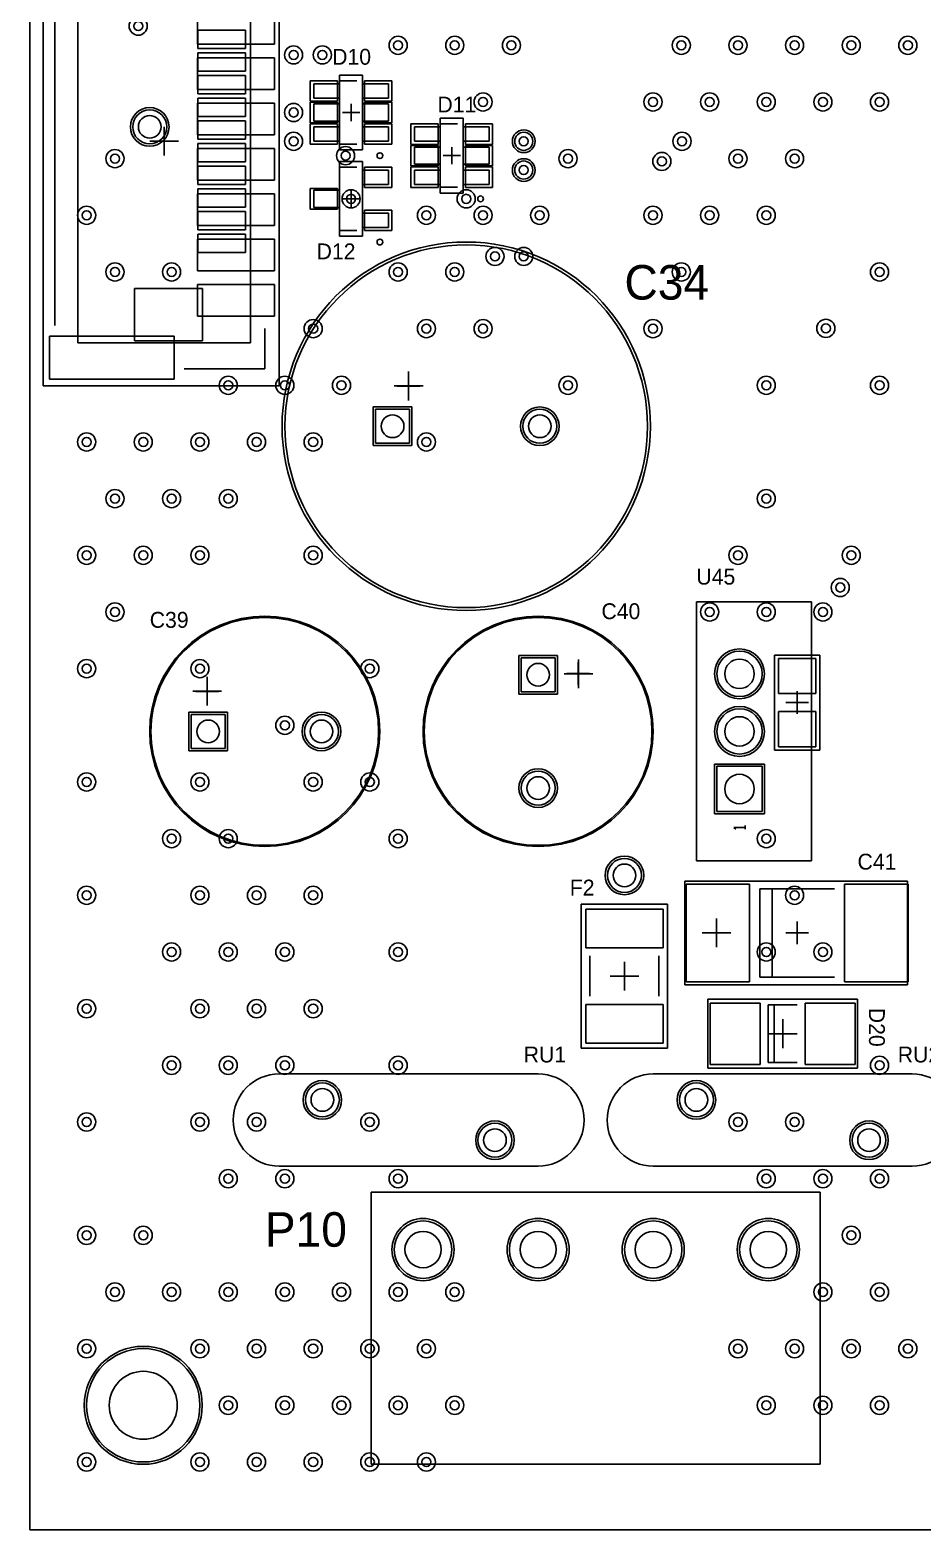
# Model space of a CAD drawing. Header units: millimetres. Extents: x 52 to 245, y 27 to 183.
# Drawn here: x 52.5 to 91.9, y 27 to 93.2 of the extents above; entities that cross this region are included whole.
import ezdxf

# ---------------------------------------------------------------- set-up
doc = ezdxf.new("R2010")
doc.units = ezdxf.units.MM
for name, color, linetype in [('BottomSolder', 6, 'Continuous'), ('Mechanical15', 56, 'Continuous'), ('MultiLayer', 9, 'Continuous'), ('PadHoleLayer', 156, 'Continuous'), ('TopOverlay', 2, 'Continuous'), ('TopSolder', 216, 'Continuous'), ('ViaHoleLayer', 16, 'Continuous')]:
    doc.layers.add(name, color=color, linetype=linetype)

msp = doc.modelspace()

# ---------------------------------------------------------------- linework, layer by layer
at = {"layer": 'BottomSolder'}
for p, q in [((62.012, 93.167), (59.908, 93.167)), ((59.908, 93.167), (59.908, 92.363)), ((62.012, 92.363), (62.012, 93.167)), ((59.908, 92.363), (62.012, 92.363)), ((62.012, 92.167), (59.908, 92.167)), ((59.908, 92.167), (59.908, 91.363)), ((62.012, 91.363), (62.012, 92.167)), ((59.908, 91.363), (62.012, 91.363)), ((62.012, 91.167), (59.908, 91.167)), ((59.908, 91.167), (59.908, 90.363)), ((62.012, 90.363), (62.012, 91.167)), ((64.873, 90.937), (64.873, 90.033)), ((66.077, 90.937), (64.873, 90.937)), ((66.077, 90.033), (66.077, 90.937)), ((59.908, 90.363), (62.012, 90.363)), ((62.012, 90.167), (59.908, 90.167)), ((59.908, 90.167), (59.908, 89.363)), ((62.012, 89.363), (62.012, 90.167)), ((64.873, 90.033), (66.077, 90.033)), ((59.908, 89.363), (62.012, 89.363)), ((67.273, 89.987), (67.273, 89.083)), ((68.477, 89.987), (67.273, 89.987)), ((68.477, 89.083), (68.477, 89.987)), ((62.012, 89.167), (59.908, 89.167)), ((59.908, 89.167), (59.908, 88.363)), ((62.012, 88.363), (62.012, 89.167)), ((64.873, 89.037), (64.873, 88.133)), ((66.077, 89.037), (64.873, 89.037)), ((66.077, 88.133), (66.077, 89.037)), ((67.273, 89.083), (68.477, 89.083)), ((69.318, 89.032), (69.318, 88.128)), ((70.522, 89.032), (69.318, 89.032)), ((70.522, 88.128), (70.522, 89.032)), ((59.908, 88.363), (62.012, 88.363)), ((62.012, 88.167), (59.908, 88.167)), ((59.908, 88.167), (59.908, 87.363)), ((62.012, 87.363), (62.012, 88.167)), ((64.873, 88.133), (66.077, 88.133)), ((69.318, 88.128), (70.522, 88.128)), ((71.718, 88.082), (71.718, 87.178)), ((72.922, 88.082), (71.718, 88.082)), ((72.922, 87.178), (72.922, 88.082)), ((59.908, 87.363), (62.012, 87.363)), ((62.012, 87.167), (59.908, 87.167)), ((59.908, 87.167), (59.908, 86.363)), ((62.012, 86.363), (62.012, 87.167)), ((68.477, 87.127), (67.273, 87.127)), ((67.273, 87.127), (67.273, 86.223)), ((68.477, 86.223), (68.477, 87.127)), ((69.318, 87.132), (69.318, 86.228)), ((70.522, 87.132), (69.318, 87.132)), ((70.522, 86.228), (70.522, 87.132)), ((71.718, 87.178), (72.922, 87.178)), ((59.908, 86.363), (62.012, 86.363)), ((62.012, 86.167), (59.908, 86.167)), ((59.908, 86.167), (59.908, 85.363)), ((62.012, 85.363), (62.012, 86.167)), ((66.077, 86.177), (64.873, 86.177)), ((64.873, 86.177), (64.873, 85.273)), ((66.077, 85.273), (66.077, 86.177)), ((67.273, 86.223), (68.477, 86.223)), ((69.318, 86.228), (70.522, 86.228)), ((59.908, 85.363), (62.012, 85.363)), ((62.012, 85.167), (59.908, 85.167)), ((59.908, 85.167), (59.908, 84.363)), ((62.012, 84.363), (62.012, 85.167)), ((64.873, 85.273), (66.077, 85.273)), ((68.477, 85.227), (67.273, 85.227)), ((67.273, 85.227), (67.273, 84.323)), ((68.477, 84.323), (68.477, 85.227)), ((59.908, 84.363), (62.012, 84.363)), ((62.012, 84.167), (59.908, 84.167)), ((59.908, 84.167), (59.908, 83.363)), ((62.012, 83.363), (62.012, 84.167)), ((67.273, 84.323), (68.477, 84.323)), ((59.908, 83.363), (62.012, 83.363)), ((60.112, 81.767), (57.108, 81.767)), ((57.108, 81.767), (57.108, 79.463)), ((60.112, 79.463), (60.112, 81.767)), ((57.108, 79.463), (60.112, 79.463)), ((67.653, 76.544), (67.653, 74.84)), ((69.357, 76.544), (67.653, 76.544)), ((69.357, 74.84), (69.357, 76.544)), ((67.653, 74.84), (69.357, 74.84)), ((75.782, 65.582), (74.078, 65.582)), ((74.078, 65.582), (74.078, 63.878)), ((75.782, 63.878), (75.782, 65.582)), ((85.533, 65.452), (85.533, 63.898)), ((87.187, 65.452), (85.533, 65.452)), ((87.187, 63.898), (87.187, 65.452)), ((74.078, 63.878), (75.782, 63.878)), ((85.533, 63.898), (87.187, 63.898)), ((59.513, 63.082), (59.513, 61.378)), ((61.217, 63.082), (59.513, 63.082)), ((61.217, 61.378), (61.217, 63.082)), ((85.533, 63.102), (85.533, 61.548)), ((87.187, 63.102), (85.533, 63.102)), ((87.187, 61.548), (87.187, 63.102)), ((85.533, 61.548), (87.187, 61.548)), ((59.513, 61.378), (61.217, 61.378)), ((84.922, 60.792), (82.718, 60.792)), ((82.718, 60.792), (82.718, 58.588)), ((84.922, 58.588), (84.922, 60.792)), ((82.718, 58.588), (84.922, 58.588))]:
    msp.add_line(p, q, dxfattribs=at)
for centre, radius in [((57.785, 88.9), 0.852), ((74.295, 88.265), 0.502), ((74.295, 86.995), 0.502), ((75.005, 75.692), 0.852), ((83.82, 64.77), 1.102), ((65.365, 62.23), 0.852), ((83.82, 62.23), 1.102), ((74.93, 59.73), 0.852), ((78.74, 55.88), 0.852), ((65.405, 45.974), 0.852), ((81.915, 45.974), 0.852), ((73.025, 44.196), 0.852), ((89.535, 44.196), 0.852), ((69.85, 39.37), 1.372), ((74.93, 39.37), 1.372), ((80.01, 39.37), 1.372), ((85.09, 39.37), 1.372), ((57.5, 32.5), 2.602)]:
    msp.add_circle(centre, radius, dxfattribs=at)
at = {"layer": 'Mechanical15'}
for p, q in [((52.5, 27), (52.5, 183.5)), ((53.086, 77.47), (53.086, 99.06)), ((63.5, 77.47), (63.5, 99.06)), ((54.61, 79.375), (54.61, 97.155)), ((62.23, 79.375), (62.23, 97.155)), ((65.024, 90.17), (65.024, 90.805)), ((65.024, 90.805), (66.167, 90.805)), ((66.167, 87.884), (66.167, 91.186)), ((66.167, 91.186), (67.183, 91.186)), ((66.167, 91.186), (67.183, 91.186)), ((66.167, 87.884), (66.167, 91.186)), ((67.183, 87.884), (67.183, 91.186)), ((67.183, 87.884), (67.183, 91.186)), ((67.183, 90.805), (68.326, 90.805)), ((68.326, 90.17), (68.326, 90.805)), ((65.024, 90.17), (66.167, 90.17)), ((67.183, 90.17), (68.326, 90.17)), ((65.024, 89.154), (65.024, 89.916)), ((65.024, 89.916), (66.167, 89.916)), ((66.294, 89.535), (67.056, 89.535)), ((66.294, 89.535), (67.056, 89.535)), ((66.675, 89.154), (66.675, 89.916)), ((66.675, 89.154), (66.675, 89.916)), ((67.183, 89.916), (68.326, 89.916)), ((68.326, 89.154), (68.326, 89.916)), ((58.42, 87.63), (58.42, 88.9)), ((58.42, 87.63), (58.42, 88.9)), ((65.024, 89.154), (66.167, 89.154)), ((65.024, 88.265), (65.024, 88.9)), ((65.024, 88.9), (66.167, 88.9)), ((67.183, 89.154), (68.326, 89.154)), ((67.183, 88.9), (68.326, 88.9)), ((68.326, 88.265), (68.326, 88.9)), ((69.469, 88.265), (69.469, 88.9)), ((69.469, 88.9), (70.612, 88.9)), ((70.612, 85.979), (70.612, 89.281)), ((70.612, 89.281), (71.628, 89.281)), ((70.612, 85.979), (70.612, 89.281)), ((70.612, 89.281), (71.628, 89.281)), ((71.628, 85.979), (71.628, 89.281)), ((71.628, 85.979), (71.628, 89.281)), ((71.628, 88.9), (72.771, 88.9)), ((72.771, 88.265), (72.771, 88.9)), ((57.785, 88.265), (59.055, 88.265)), ((57.785, 88.265), (59.055, 88.265)), ((65.024, 88.265), (66.167, 88.265)), ((67.183, 88.265), (68.326, 88.265)), ((69.469, 88.265), (70.612, 88.265)), ((71.628, 88.265), (72.771, 88.265)), ((66.167, 87.884), (67.183, 87.884)), ((66.167, 87.884), (67.183, 87.884)), ((66.167, 84.074), (66.167, 87.376)), ((66.167, 87.376), (67.183, 87.376)), ((66.167, 84.074), (66.167, 87.376)), ((66.167, 87.376), (67.183, 87.376)), ((67.183, 84.074), (67.183, 87.376)), ((67.183, 84.074), (67.183, 87.376)), ((69.469, 88.011), (70.612, 88.011)), ((69.469, 87.249), (69.469, 88.011)), ((70.739, 87.63), (71.501, 87.63)), ((70.739, 87.63), (71.501, 87.63)), ((71.12, 87.249), (71.12, 88.011)), ((71.12, 87.249), (71.12, 88.011)), ((71.628, 88.011), (72.771, 88.011)), ((72.771, 87.249), (72.771, 88.011)), ((67.183, 86.995), (68.326, 86.995)), ((67.183, 86.995), (68.326, 86.995)), ((68.326, 86.36), (68.326, 86.995)), ((68.326, 86.36), (68.326, 86.995)), ((69.469, 87.249), (70.612, 87.249)), ((69.469, 86.36), (69.469, 86.995)), ((69.469, 86.995), (70.612, 86.995)), ((71.628, 87.249), (72.771, 87.249)), ((71.628, 86.995), (72.771, 86.995)), ((72.771, 86.36), (72.771, 86.995)), ((65.024, 85.344), (65.024, 86.106)), ((65.024, 86.106), (66.167, 86.106)), ((65.024, 86.106), (66.167, 86.106)), ((65.024, 85.344), (65.024, 86.106)), ((66.675, 85.344), (66.675, 86.106)), ((66.675, 85.344), (66.675, 86.106)), ((67.183, 86.36), (68.326, 86.36)), ((67.183, 86.36), (68.326, 86.36)), ((69.469, 86.36), (70.612, 86.36)), ((71.628, 86.36), (72.771, 86.36)), ((66.294, 85.725), (67.056, 85.725)), ((66.294, 85.725), (67.056, 85.725)), ((70.612, 85.979), (71.628, 85.979)), ((70.612, 85.979), (71.628, 85.979)), ((65.024, 85.344), (66.167, 85.344)), ((65.024, 85.344), (66.167, 85.344)), ((67.183, 85.09), (68.326, 85.09)), ((67.183, 85.09), (68.326, 85.09)), ((68.326, 84.455), (68.326, 85.09)), ((68.326, 84.455), (68.326, 85.09)), ((66.167, 84.074), (67.183, 84.074)), ((66.167, 84.074), (67.183, 84.074)), ((67.183, 84.455), (68.326, 84.455)), ((67.183, 84.455), (68.326, 84.455)), ((54.61, 79.375), (62.23, 79.375)), ((69.215, 76.835), (69.215, 78.105)), ((53.086, 77.47), (63.5, 77.47)), ((68.58, 77.47), (69.85, 77.47)), ((81.915, 56.515), (81.915, 67.945)), ((81.915, 67.945), (86.995, 67.945)), ((86.995, 56.515), (86.995, 67.945)), ((85.36, 61.4), (85.36, 65.6)), ((85.36, 65.6), (87.36, 65.6)), ((87.36, 61.4), (87.36, 65.6)), ((76.708, 64.135), (76.708, 65.405)), ((60.325, 63.373), (60.325, 64.643)), ((76.073, 64.77), (77.343, 64.77)), ((59.69, 64.008), (60.96, 64.008)), ((86.36, 63), (86.36, 64)), ((85.86, 63.5), (86.86, 63.5)), ((85.36, 61.4), (87.36, 61.4)), ((84.074, 57.995), (83.574, 57.995)), ((83.574, 57.995), (83.657, 57.912)), ((84.074, 57.912), (84.074, 58.079)), ((84.074, 58.079), (84.074, 57.995)), ((81.915, 56.515), (86.995, 56.515)), ((81.407, 55.626), (91.235, 55.626)), ((81.407, 51.054), (81.407, 55.626)), ((91.235, 51.054), (91.235, 55.626)), ((76.835, 48.26), (76.835, 54.61)), ((76.835, 54.61), (80.645, 54.61)), ((80.645, 48.26), (80.645, 54.61)), ((82.804, 52.705), (82.804, 53.975)), ((86.36, 52.84), (86.36, 53.84)), ((82.169, 53.34), (83.439, 53.34)), ((85.86, 53.34), (86.86, 53.34)), ((78.74, 50.8), (78.74, 52.07)), ((78.105, 51.435), (79.375, 51.435)), ((81.407, 51.054), (91.235, 51.054)), ((82.423, 47.371), (82.423, 50.419)), ((82.423, 50.419), (89.027, 50.419)), ((89.027, 47.371), (89.027, 50.419)), ((85.725, 48.26), (85.725, 49.53)), ((85.09, 48.895), (86.36, 48.895)), ((76.835, 48.26), (80.645, 48.26)), ((82.423, 47.371), (89.027, 47.371)), ((52.5, 27), (244.983, 27))]:
    msp.add_line(p, q, dxfattribs=at)
for centre, radius in [((71.755, 75.692), 8.128), ((62.865, 62.23), 5.08), ((74.93, 62.23), 5.08)]:
    msp.add_circle(centre, radius, dxfattribs=at)
at = {"layer": 'MultiLayer'}
for p, q in [((67.755, 76.442), (67.755, 74.942)), ((69.255, 76.442), (67.755, 76.442)), ((69.255, 74.942), (69.255, 76.442)), ((67.755, 74.942), (69.255, 74.942)), ((75.68, 65.48), (74.18, 65.48)), ((74.18, 65.48), (74.18, 63.98)), ((75.68, 63.98), (75.68, 65.48)), ((74.18, 63.98), (75.68, 63.98)), ((59.615, 62.98), (59.615, 61.48)), ((61.115, 62.98), (59.615, 62.98)), ((61.115, 61.48), (61.115, 62.98)), ((59.615, 61.48), (61.115, 61.48)), ((84.82, 60.69), (82.82, 60.69)), ((82.82, 60.69), (82.82, 58.69)), ((84.82, 58.69), (84.82, 60.69)), ((82.82, 58.69), (84.82, 58.69))]:
    msp.add_line(p, q, dxfattribs=at)
for centre, radius in [((57.277, 93.345), 0.4), ((68.75, 92.5), 0.4), ((71.25, 92.5), 0.4), ((73.75, 92.5), 0.4), ((81.25, 92.5), 0.4), ((83.75, 92.5), 0.4), ((86.25, 92.5), 0.4), ((88.75, 92.5), 0.4), ((91.25, 92.5), 0.4), ((64.135, 92.075), 0.4), ((65.405, 92.075), 0.4), ((72.5, 90), 0.4), ((80, 90), 0.4), ((82.5, 90), 0.4), ((85, 90), 0.4), ((87.5, 90), 0.4), ((90, 90), 0.4), ((57.785, 88.9), 0.75), ((64.135, 89.535), 0.4), ((64.135, 88.265), 0.4), ((66.43, 87.63), 0.4), ((74.295, 88.265), 0.4), ((81.28, 88.265), 0.4), ((56.25, 87.5), 0.4), ((74.295, 86.995), 0.4), ((76.25, 87.5), 0.4), ((80.391, 87.376), 0.4), ((83.75, 87.5), 0.4), ((86.25, 87.5), 0.4), ((66.675, 85.725), 0.4), ((71.755, 85.725), 0.4), ((55, 85), 0.4), ((70, 85), 0.4), ((72.5, 85), 0.4), ((75, 85), 0.4), ((80, 85), 0.4), ((82.5, 85), 0.4), ((85, 85), 0.4), ((73.025, 83.185), 0.4), ((74.295, 83.185), 0.4), ((56.25, 82.5), 0.4), ((58.75, 82.5), 0.4), ((68.75, 82.5), 0.4), ((71.25, 82.5), 0.4), ((81.25, 82.5), 0.4), ((90, 82.5), 0.4), ((65, 80), 0.4), ((70, 80), 0.4), ((72.5, 80), 0.4), ((80, 80), 0.4), ((87.63, 80.01), 0.4), ((61.25, 77.5), 0.4), ((63.75, 77.5), 0.4), ((66.25, 77.5), 0.4), ((76.25, 77.5), 0.4), ((85, 77.5), 0.4), ((90, 77.5), 0.4), ((75.005, 75.692), 0.75), ((55, 75), 0.4), ((57.5, 75), 0.4), ((60, 75), 0.4), ((62.5, 75), 0.4), ((65, 75), 0.4), ((70, 75), 0.4), ((56.25, 72.5), 0.4), ((58.75, 72.5), 0.4), ((61.25, 72.5), 0.4), ((85, 72.5), 0.4), ((55, 70), 0.4), ((57.5, 70), 0.4), ((60, 70), 0.4), ((65, 70), 0.4), ((83.75, 70), 0.4), ((88.75, 70), 0.4), ((88.265, 68.58), 0.4), ((56.25, 67.5), 0.4), ((82.5, 67.5), 0.4), ((85, 67.5), 0.4), ((87.5, 67.5), 0.4), ((83.82, 64.77), 1), ((55, 65), 0.4), ((60, 65), 0.4), ((67.5, 65), 0.4), ((63.75, 62.5), 0.4), ((65.365, 62.23), 0.75), ((83.82, 62.23), 1), ((55, 60), 0.4), ((60, 60), 0.4), ((65, 60), 0.4), ((67.5, 60), 0.4), ((74.93, 59.73), 0.75), ((58.75, 57.5), 0.4), ((61.25, 57.5), 0.4), ((68.75, 57.5), 0.4), ((85, 57.5), 0.4), ((78.74, 55.88), 0.75), ((55, 55), 0.4), ((60, 55), 0.4), ((62.5, 55), 0.4), ((65, 55), 0.4), ((86.25, 55), 0.4), ((58.75, 52.5), 0.4), ((61.25, 52.5), 0.4), ((63.75, 52.5), 0.4), ((68.75, 52.5), 0.4), ((85, 52.5), 0.4), ((87.5, 52.5), 0.4), ((55, 50), 0.4), ((60, 50), 0.4), ((62.5, 50), 0.4), ((65, 50), 0.4), ((58.75, 47.5), 0.4), ((61.25, 47.5), 0.4), ((63.75, 47.5), 0.4), ((68.75, 47.5), 0.4), ((90, 47.5), 0.4), ((65.405, 45.974), 0.75), ((81.915, 45.974), 0.75), ((55, 45), 0.4), ((60, 45), 0.4), ((62.5, 45), 0.4), ((67.5, 45), 0.4), ((83.75, 45), 0.4), ((86.25, 45), 0.4), ((73.025, 44.196), 0.75), ((89.535, 44.196), 0.75), ((61.25, 42.5), 0.4), ((63.75, 42.5), 0.4), ((68.75, 42.5), 0.4), ((85, 42.5), 0.4), ((87.5, 42.5), 0.4), ((90, 42.5), 0.4), ((55, 40), 0.4), ((57.5, 40), 0.4), ((69.85, 39.37), 1.27), ((74.93, 39.37), 1.27), ((80.01, 39.37), 1.27), ((85.09, 39.37), 1.27), ((88.75, 40), 0.4), ((56.25, 37.5), 0.4), ((58.75, 37.5), 0.4), ((61.25, 37.5), 0.4), ((63.75, 37.5), 0.4), ((66.25, 37.5), 0.4), ((68.75, 37.5), 0.4), ((71.25, 37.5), 0.4), ((87.5, 37.5), 0.4), ((90, 37.5), 0.4), ((55, 35), 0.4), ((60, 35), 0.4), ((62.5, 35), 0.4), ((65, 35), 0.4), ((67.5, 35), 0.4), ((70, 35), 0.4), ((83.75, 35), 0.4), ((86.25, 35), 0.4), ((88.75, 35), 0.4), ((91.25, 35), 0.4), ((57.5, 32.5), 2.5), ((61.25, 32.5), 0.4), ((63.75, 32.5), 0.4), ((66.25, 32.5), 0.4), ((68.75, 32.5), 0.4), ((71.25, 32.5), 0.4), ((85, 32.5), 0.4), ((87.5, 32.5), 0.4), ((90, 32.5), 0.4), ((55, 30), 0.4), ((60, 30), 0.4), ((62.5, 30), 0.4), ((65, 30), 0.4), ((67.5, 30), 0.4), ((70, 30), 0.4)]:
    msp.add_circle(centre, radius, dxfattribs=at)
at = {"layer": 'PadHoleLayer'}
for centre, radius in [((68.505, 75.692), 0.5), ((75.005, 75.692), 0.5), ((74.93, 64.73), 0.5), ((83.82, 64.77), 0.65), ((83.82, 62.23), 0.65), ((60.365, 62.23), 0.5), ((65.365, 62.23), 0.5), ((74.93, 59.73), 0.5), ((83.82, 59.69), 0.65), ((65.405, 45.974), 0.5), ((81.915, 45.974), 0.5), ((73.025, 44.196), 0.5), ((89.535, 44.196), 0.5), ((69.85, 39.37), 0.8), ((74.93, 39.37), 0.8), ((80.01, 39.37), 0.8), ((85.09, 39.37), 0.8), ((57.5, 32.5), 1.5)]:
    msp.add_circle(centre, radius, dxfattribs=at)
at = {"layer": 'TopOverlay'}
for p, q in [((53.594, 80.137), (53.594, 96.393)), ((66.167, 90.297), (66.167, 90.932)), ((66.167, 90.932), (66.929, 90.932)), ((70.612, 89.027), (71.374, 89.027)), ((70.612, 88.392), (70.612, 89.027)), ((66.167, 88.138), (66.167, 88.646)), ((66.167, 88.138), (66.929, 88.138)), ((66.167, 87.122), (66.929, 87.122)), ((66.167, 86.487), (66.167, 87.122)), ((70.612, 86.233), (70.612, 86.741)), ((70.612, 86.233), (71.374, 86.233)), ((66.167, 84.328), (66.167, 84.836)), ((66.167, 84.328), (66.929, 84.328)), ((62.865, 78.232), (62.865, 80.01)), ((59.309, 78.232), (62.865, 78.232)), ((68.707, 77.458), (69.707, 77.458)), ((69.207, 77.958), (69.207, 76.958)), ((81.915, 56.515), (81.915, 67.945)), ((81.915, 67.945), (86.995, 67.945)), ((86.995, 56.515), (86.995, 67.945)), ((76.696, 65.278), (76.696, 64.278)), ((60.317, 64.496), (60.317, 63.496)), ((77.196, 64.778), (76.196, 64.778)), ((59.817, 63.996), (60.817, 63.996)), ((81.915, 56.515), (86.995, 56.515)), ((84.71, 51.39), (84.71, 55.29)), ((84.71, 55.29), (88.01, 55.29)), ((84.71, 55.29), (84.71, 51.39)), ((85.26, 55.29), (84.71, 55.29)), ((85.26, 51.39), (85.26, 55.29)), ((77.216, 50.546), (77.216, 52.324)), ((80.264, 50.546), (80.264, 52.324)), ((84.71, 51.39), (88.01, 51.39)), ((84.71, 51.39), (85.26, 51.39)), ((85.09, 50.165), (86.36, 50.165)), ((85.09, 47.625), (85.09, 50.165)), ((85.09, 50.165), (85.09, 47.625)), ((85.344, 50.165), (85.09, 50.165)), ((85.344, 47.625), (85.344, 50.165)), ((63.5, 47.117), (74.93, 47.117)), ((80.01, 47.117), (91.44, 47.117)), ((85.09, 47.625), (86.36, 47.625)), ((85.09, 47.625), (85.344, 47.625)), ((63.5, 43.053), (74.93, 43.053)), ((80.01, 43.053), (91.44, 43.053)), ((67.564, 29.91), (67.564, 41.91)), ((67.564, 41.91), (87.376, 41.91)), ((87.376, 29.91), (87.376, 41.91)), ((67.564, 29.91), (87.376, 29.91))]:
    msp.add_line(p, q, dxfattribs=at)
for centre, radius in [((67.945, 87.63), 0.127), ((72.39, 85.725), 0.127), ((71.755, 75.692), 8), ((67.945, 83.82), 0.127), ((62.865, 62.23), 5.025), ((74.93, 62.23), 5.025)]:
    msp.add_circle(centre, radius, dxfattribs=at)
for centre, start, end in [((63.5, 45.085), 90, 270), ((74.93, 45.085), 270, 90), ((80.01, 45.085), 90, 270), ((91.44, 45.085), 270, 90)]:
    msp.add_arc(centre, 2.032, start, end, dxfattribs=at)
at = {"layer": 'TopSolder'}
for p, q in [((59.893, 93.952), (59.893, 92.548)), ((63.297, 92.548), (63.297, 93.952)), ((59.893, 92.548), (63.297, 92.548)), ((63.297, 91.952), (59.893, 91.952)), ((59.893, 91.952), (59.893, 90.548)), ((63.297, 90.548), (63.297, 91.952)), ((68.477, 90.937), (67.273, 90.937)), ((67.273, 90.937), (67.273, 90.033)), ((68.477, 90.033), (68.477, 90.937)), ((59.893, 90.548), (63.297, 90.548)), ((67.273, 90.033), (68.477, 90.033)), ((63.297, 89.952), (59.893, 89.952)), ((59.893, 89.952), (59.893, 88.548)), ((63.297, 88.548), (63.297, 89.952)), ((66.077, 89.987), (64.873, 89.987)), ((64.873, 89.987), (64.873, 89.083)), ((66.077, 89.083), (66.077, 89.987)), ((64.873, 89.083), (66.077, 89.083)), ((68.477, 89.037), (67.273, 89.037)), ((67.273, 89.037), (67.273, 88.133)), ((68.477, 88.133), (68.477, 89.037)), ((72.922, 89.032), (71.718, 89.032)), ((71.718, 89.032), (71.718, 88.128)), ((72.922, 88.128), (72.922, 89.032)), ((59.893, 88.548), (63.297, 88.548)), ((67.273, 88.133), (68.477, 88.133)), ((70.522, 88.082), (69.318, 88.082)), ((69.318, 88.082), (69.318, 87.178)), ((70.522, 87.178), (70.522, 88.082)), ((71.718, 88.128), (72.922, 88.128)), ((63.297, 87.952), (59.893, 87.952)), ((59.893, 87.952), (59.893, 86.548)), ((63.297, 86.548), (63.297, 87.952)), ((68.477, 87.127), (67.273, 87.127)), ((67.273, 87.127), (67.273, 86.223)), ((68.477, 86.223), (68.477, 87.127)), ((69.318, 87.178), (70.522, 87.178)), ((72.922, 87.132), (71.718, 87.132)), ((71.718, 87.132), (71.718, 86.228)), ((72.922, 86.228), (72.922, 87.132)), ((59.893, 86.548), (63.297, 86.548)), ((66.077, 86.177), (64.873, 86.177)), ((64.873, 86.177), (64.873, 85.273)), ((66.077, 85.273), (66.077, 86.177)), ((67.273, 86.223), (68.477, 86.223)), ((71.718, 86.228), (72.922, 86.228)), ((63.297, 85.952), (59.893, 85.952)), ((59.893, 85.952), (59.893, 84.548)), ((63.297, 84.548), (63.297, 85.952)), ((64.873, 85.273), (66.077, 85.273)), ((68.477, 85.227), (67.273, 85.227)), ((67.273, 85.227), (67.273, 84.323)), ((68.477, 84.323), (68.477, 85.227)), ((59.893, 84.548), (63.297, 84.548)), ((67.273, 84.323), (68.477, 84.323)), ((63.297, 83.952), (59.893, 83.952)), ((59.893, 83.952), (59.893, 82.548)), ((63.297, 82.548), (63.297, 83.952)), ((59.893, 82.548), (63.297, 82.548)), ((63.297, 81.952), (59.893, 81.952)), ((59.893, 81.952), (59.893, 80.548)), ((63.297, 80.548), (63.297, 81.952)), ((59.893, 80.548), (63.297, 80.548)), ((58.867, 79.667), (53.363, 79.667)), ((53.363, 79.667), (53.363, 77.763)), ((58.867, 77.763), (58.867, 79.667)), ((53.363, 77.763), (58.867, 77.763)), ((67.653, 76.544), (67.653, 74.84)), ((69.357, 76.544), (67.653, 76.544)), ((69.357, 74.84), (69.357, 76.544)), ((67.653, 74.84), (69.357, 74.84)), ((75.782, 65.582), (74.078, 65.582)), ((74.078, 65.582), (74.078, 63.878)), ((75.782, 63.878), (75.782, 65.582)), ((74.078, 63.878), (75.782, 63.878)), ((59.513, 63.082), (59.513, 61.378)), ((61.217, 63.082), (59.513, 63.082)), ((61.217, 61.378), (61.217, 63.082)), ((59.513, 61.378), (61.217, 61.378)), ((84.922, 60.792), (82.718, 60.792)), ((82.718, 60.792), (82.718, 58.588)), ((84.922, 58.588), (84.922, 60.792)), ((82.718, 58.588), (84.922, 58.588)), ((84.262, 55.492), (81.458, 55.492)), ((81.458, 55.492), (81.458, 51.188)), ((84.262, 51.188), (84.262, 55.492)), ((91.262, 55.492), (88.458, 55.492)), ((88.458, 55.492), (88.458, 51.188)), ((91.262, 51.188), (91.262, 55.492)), ((80.442, 54.387), (77.038, 54.387)), ((77.038, 54.387), (77.038, 52.683)), ((80.442, 52.683), (80.442, 54.387)), ((77.038, 52.683), (80.442, 52.683)), ((81.458, 51.188), (84.262, 51.188)), ((88.458, 51.188), (91.262, 51.188)), ((80.442, 50.187), (77.038, 50.187)), ((77.038, 50.187), (77.038, 48.483)), ((80.442, 48.483), (80.442, 50.187)), ((82.523, 50.247), (82.523, 47.543)), ((84.727, 50.247), (82.523, 50.247)), ((84.727, 47.543), (84.727, 50.247)), ((86.723, 50.247), (86.723, 47.543)), ((88.927, 50.247), (86.723, 50.247)), ((88.927, 47.543), (88.927, 50.247)), ((77.038, 48.483), (80.442, 48.483)), ((82.523, 47.543), (84.727, 47.543)), ((86.723, 47.543), (88.927, 47.543))]:
    msp.add_line(p, q, dxfattribs=at)
for centre, radius in [((57.785, 88.9), 0.852), ((74.295, 88.265), 0.502), ((74.295, 86.995), 0.502), ((75.005, 75.692), 0.852), ((83.82, 64.77), 1.102), ((65.365, 62.23), 0.852), ((83.82, 62.23), 1.102), ((74.93, 59.73), 0.852), ((78.74, 55.88), 0.852), ((65.405, 45.974), 0.852), ((81.915, 45.974), 0.852), ((73.025, 44.196), 0.852), ((89.535, 44.196), 0.852), ((69.85, 39.37), 1.372), ((74.93, 39.37), 1.372), ((80.01, 39.37), 1.372), ((85.09, 39.37), 1.372), ((57.5, 32.5), 2.602)]:
    msp.add_circle(centre, radius, dxfattribs=at)
at = {"layer": 'ViaHoleLayer'}
for centre, radius in [((57.277, 93.345), 0.2), ((68.75, 92.5), 0.2), ((71.25, 92.5), 0.2), ((73.75, 92.5), 0.2), ((81.25, 92.5), 0.2), ((83.75, 92.5), 0.2), ((86.25, 92.5), 0.2), ((88.75, 92.5), 0.2), ((91.25, 92.5), 0.2), ((64.135, 92.075), 0.2), ((65.405, 92.075), 0.2), ((72.5, 90), 0.2), ((80, 90), 0.2), ((82.5, 90), 0.2), ((85, 90), 0.2), ((87.5, 90), 0.2), ((90, 90), 0.2), ((57.785, 88.9), 0.5), ((64.135, 89.535), 0.2), ((64.135, 88.265), 0.2), ((74.295, 88.265), 0.2), ((81.28, 88.265), 0.2), ((56.25, 87.5), 0.2), ((66.43, 87.63), 0.2), ((76.25, 87.5), 0.2), ((80.391, 87.376), 0.2), ((83.75, 87.5), 0.2), ((86.25, 87.5), 0.2), ((74.295, 86.995), 0.2), ((66.675, 85.725), 0.2), ((71.755, 85.725), 0.2), ((55, 85), 0.2), ((70, 85), 0.2), ((72.5, 85), 0.2), ((75, 85), 0.2), ((80, 85), 0.2), ((82.5, 85), 0.2), ((85, 85), 0.2), ((73.025, 83.185), 0.2), ((74.295, 83.185), 0.2), ((56.25, 82.5), 0.2), ((58.75, 82.5), 0.2), ((68.75, 82.5), 0.2), ((71.25, 82.5), 0.2), ((81.25, 82.5), 0.2), ((90, 82.5), 0.2), ((65, 80), 0.2), ((70, 80), 0.2), ((72.5, 80), 0.2), ((80, 80), 0.2), ((87.63, 80.01), 0.2), ((61.25, 77.5), 0.2), ((63.75, 77.5), 0.2), ((66.25, 77.5), 0.2), ((76.25, 77.5), 0.2), ((85, 77.5), 0.2), ((90, 77.5), 0.2), ((55, 75), 0.2), ((57.5, 75), 0.2), ((60, 75), 0.2), ((62.5, 75), 0.2), ((65, 75), 0.2), ((70, 75), 0.2), ((56.25, 72.5), 0.2), ((58.75, 72.5), 0.2), ((61.25, 72.5), 0.2), ((85, 72.5), 0.2), ((55, 70), 0.2), ((57.5, 70), 0.2), ((60, 70), 0.2), ((65, 70), 0.2), ((83.75, 70), 0.2), ((88.75, 70), 0.2), ((88.265, 68.58), 0.2), ((56.25, 67.5), 0.2), ((82.5, 67.5), 0.2), ((85, 67.5), 0.2), ((87.5, 67.5), 0.2), ((55, 65), 0.2), ((60, 65), 0.2), ((67.5, 65), 0.2), ((63.75, 62.5), 0.2), ((55, 60), 0.2), ((60, 60), 0.2), ((65, 60), 0.2), ((67.5, 60), 0.2), ((58.75, 57.5), 0.2), ((61.25, 57.5), 0.2), ((68.75, 57.5), 0.2), ((85, 57.5), 0.2), ((78.74, 55.88), 0.5), ((55, 55), 0.2), ((60, 55), 0.2), ((62.5, 55), 0.2), ((65, 55), 0.2), ((86.25, 55), 0.2), ((58.75, 52.5), 0.2), ((61.25, 52.5), 0.2), ((63.75, 52.5), 0.2), ((68.75, 52.5), 0.2), ((85, 52.5), 0.2), ((87.5, 52.5), 0.2), ((55, 50), 0.2), ((60, 50), 0.2), ((62.5, 50), 0.2), ((65, 50), 0.2), ((58.75, 47.5), 0.2), ((61.25, 47.5), 0.2), ((63.75, 47.5), 0.2), ((68.75, 47.5), 0.2), ((90, 47.5), 0.2), ((55, 45), 0.2), ((60, 45), 0.2), ((62.5, 45), 0.2), ((67.5, 45), 0.2), ((83.75, 45), 0.2), ((86.25, 45), 0.2), ((61.25, 42.5), 0.2), ((63.75, 42.5), 0.2), ((68.75, 42.5), 0.2), ((85, 42.5), 0.2), ((87.5, 42.5), 0.2), ((90, 42.5), 0.2), ((55, 40), 0.2), ((57.5, 40), 0.2), ((88.75, 40), 0.2), ((56.25, 37.5), 0.2), ((58.75, 37.5), 0.2), ((61.25, 37.5), 0.2), ((63.75, 37.5), 0.2), ((66.25, 37.5), 0.2), ((68.75, 37.5), 0.2), ((71.25, 37.5), 0.2), ((87.5, 37.5), 0.2), ((90, 37.5), 0.2), ((55, 35), 0.2), ((60, 35), 0.2), ((62.5, 35), 0.2), ((65, 35), 0.2), ((67.5, 35), 0.2), ((70, 35), 0.2), ((83.75, 35), 0.2), ((86.25, 35), 0.2), ((88.75, 35), 0.2), ((91.25, 35), 0.2), ((61.25, 32.5), 0.2), ((63.75, 32.5), 0.2), ((66.25, 32.5), 0.2), ((68.75, 32.5), 0.2), ((71.25, 32.5), 0.2), ((85, 32.5), 0.2), ((87.5, 32.5), 0.2), ((90, 32.5), 0.2), ((55, 30), 0.2), ((60, 30), 0.2), ((62.5, 30), 0.2), ((65, 30), 0.2), ((67.5, 30), 0.2), ((70, 30), 0.2)]:
    msp.add_circle(centre, radius, dxfattribs=at)

# ---------------------------------------------------------------- texts
at = {"layer": 'TopOverlay'}
for s, height, p in [('D10', 0.7, (65.838, 91.642)), ('D11', 0.7, (70.485, 89.535)), ('D12', 0.7, (65.151, 83.058)), ('C34', 1.524, (78.74, 81.28)), ('U45', 0.7, (81.915, 68.707)), ('C39', 0.7, (57.785, 66.802)), ('C40', 0.7, (77.724, 67.183)), ('C41', 0.7, (89.027, 56.134)), ('F2', 0.7, (76.327, 54.991)), ('RU1', 0.7, (74.295, 47.625)), ('RU2', 0.7, (90.805, 47.625)), ('P10', 1.524, (62.865, 39.497))]:
    msp.add_text(s, height=height, dxfattribs=at).set_placement(p)
msp.add_text('D20', height=0.7, rotation=270, dxfattribs=at).set_placement((89.535, 50.038))

doc.saveas('drawing.dxf')
